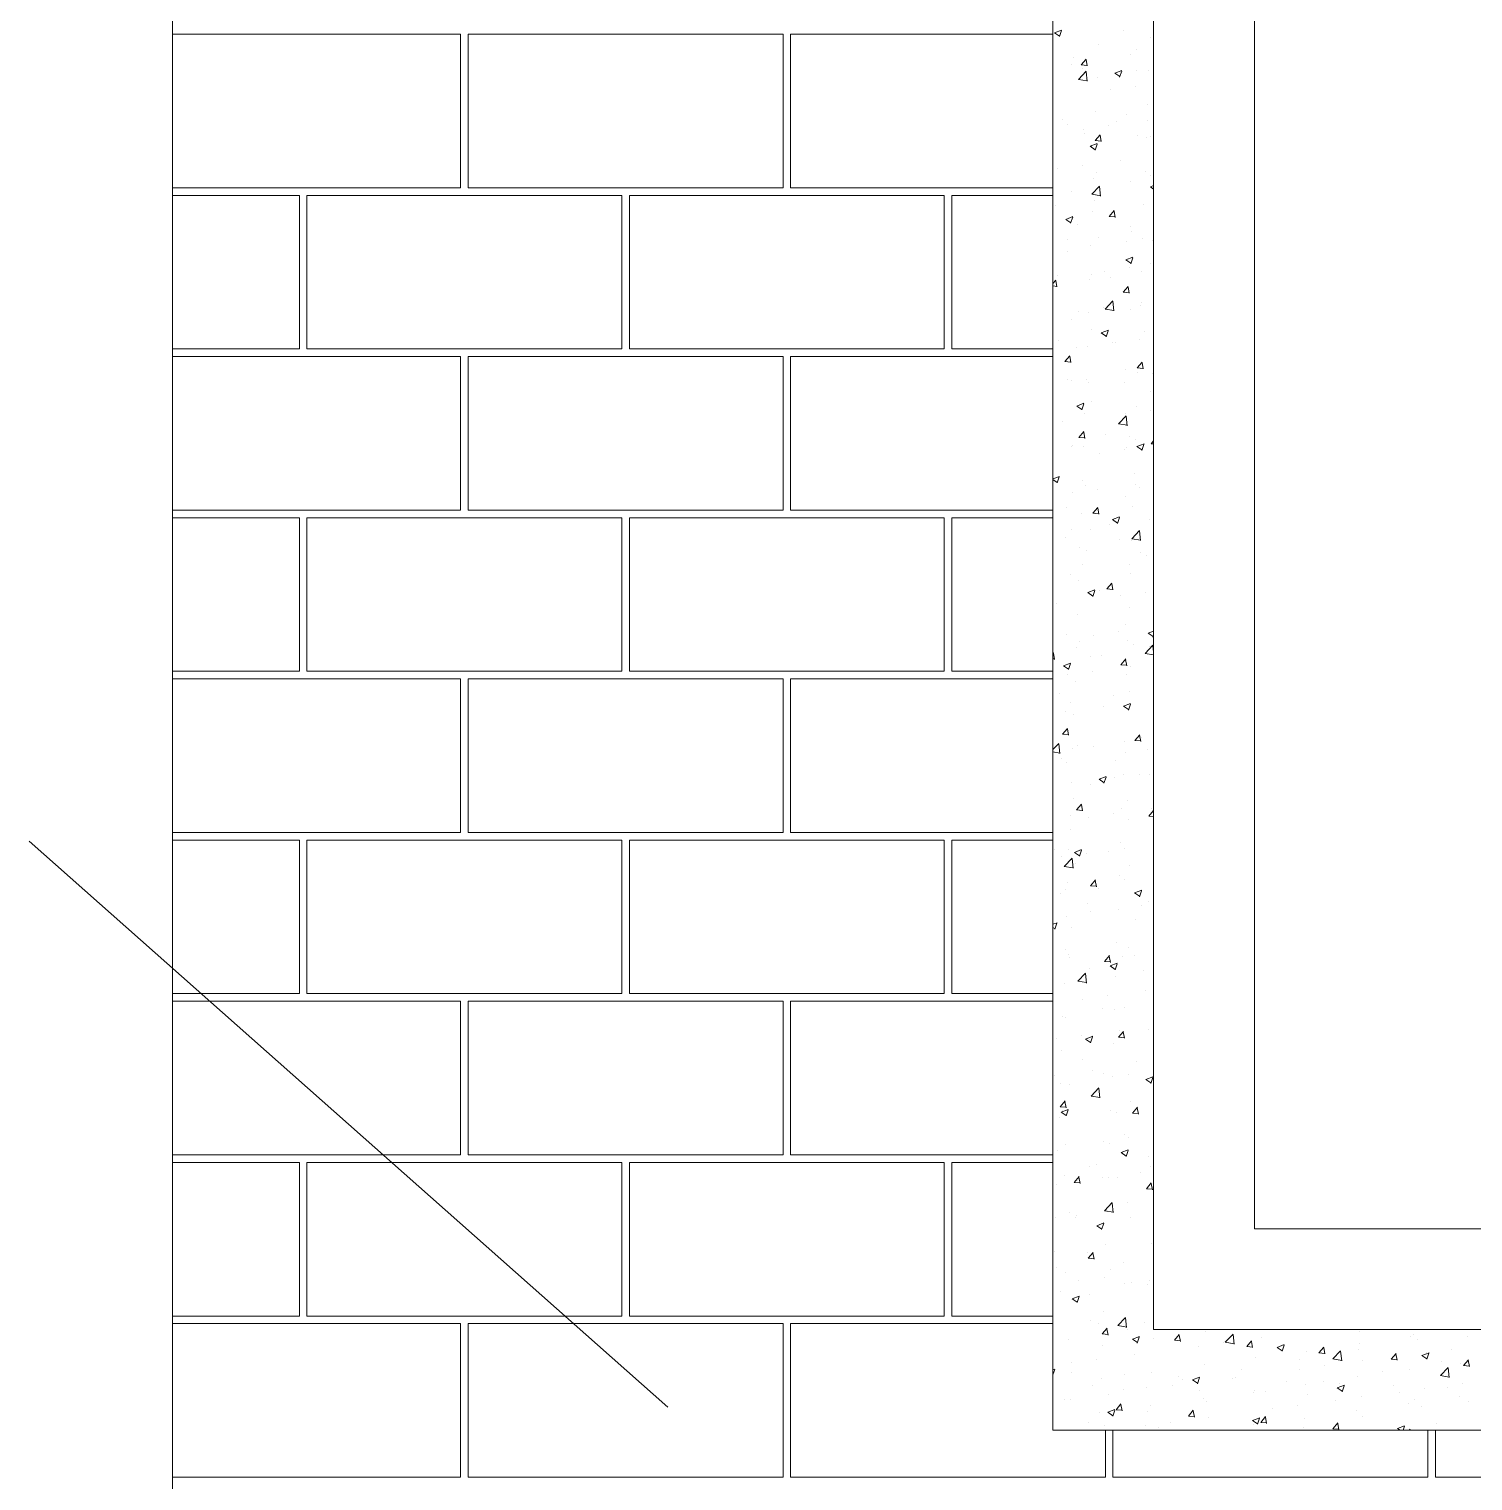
# Model space of a CAD drawing. Header units: metres. Extents: x -1560643 to -1560434, y 43491 to 43663.
# Drawn here: x -1560588.728 to -1560586.58, y 43504.627 to 43506.788 of the extents above; entities that cross this region are included whole.
import ezdxf

# ---------------------------------------------------------------- set-up
doc = ezdxf.new("R2010")
doc.units = ezdxf.units.M
doc.header["$LTSCALE"] = 750
doc.header["$MEASUREMENT"] = 0
doc.layers.get('0').update_dxf_attribs({"lineweight": 5})
doc.layers.add('BLK_1_FLR_0_DRINKING_WATER', color=7, linetype='Continuous', lineweight=5)

# ---------------------------------------------------------------- blocks, each defined once
blk = doc.blocks.new('A$C52BB42CC')
for p, q in [((2153.573, 513.663), (2153.573, 713.45)), ((2205.143, 564.358), (2205.143, 676.487)), ((2211.045, 570.26), (2211.045, 676.487)), ((2216.946, 576.161), (2216.946, 670.585)), ((2153.573, 646.145), (2170.452, 646.145)), ((2170.452, 637.146), (2170.452, 646.145)), ((2170.895, 646.145), (2189.337, 646.145)), ((2170.895, 637.146), (2170.895, 646.145)), ((2189.337, 637.146), (2189.337, 646.145)), ((2189.779, 646.145), (2205.143, 646.145)), ((2189.779, 637.146), (2189.779, 646.145)), ((2205.245, 646.231), (2205.658, 646.389)), ((2205.245, 646.231), (2205.538, 646.033)), ((2205.533, 646.004), (2205.653, 646.36)), ((2209.303, 646.37), (2209.303, 646.37)), ((2210.836, 645.967), (2210.836, 645.967)), ((2207.806, 645.552), (2207.806, 645.552)), ((2209.7, 644.975), (2209.7, 644.975)), ((2210.052, 645.241), (2210.052, 645.241)), ((2206.259, 644.384), (2206.259, 644.384)), ((2206.324, 644.75), (2206.324, 644.75)), ((2206.637, 643.49), (2207.096, 643.969)), ((2206.81, 644.348), (2207.094, 644.688)), ((2206.81, 644.348), (2207.162, 644.318)), ((2206.884, 644.163), (2206.884, 644.163)), ((2207.157, 644.289), (2207.089, 644.658)), ((2207.156, 643.386), (2207.091, 643.946)), ((2208.767, 643.855), (2209.18, 644.013)), ((2209.056, 643.628), (2209.176, 643.984)), ((2210.034, 644.03), (2210.034, 644.03)), ((2210.764, 644.003), (2210.764, 644.003)), ((2211.042, 643.978), (2211.045, 643.981)), ((2211.042, 643.978), (2211.045, 643.978)), ((2206.637, 643.49), (2207.162, 643.409)), ((2207.734, 643.587), (2207.734, 643.587)), ((2208.767, 643.855), (2209.061, 643.657)), ((2209.976, 643.107), (2209.976, 643.107)), ((2208.499, 642.913), (2208.499, 642.913)), ((2207.663, 641.623), (2207.663, 641.623)), ((2209.457, 641.454), (2209.457, 641.454)), ((2210.693, 642.038), (2210.693, 642.038)), ((2205.735, 641.147), (2205.735, 641.147)), ((2206.015, 640.863), (2206.015, 640.863)), ((2206.947, 640.585), (2206.947, 640.585)), ((2208.424, 640.78), (2208.424, 640.78)), ((2208.885, 641.014), (2208.885, 641.014)), ((2210.659, 641.074), (2210.659, 641.074)), ((2206.979, 640.354), (2206.979, 640.354)), ((2207.331, 639.575), (2207.745, 639.734)), ((2207.591, 639.658), (2207.591, 639.658)), ((2207.62, 639.348), (2207.74, 639.705)), ((2207.628, 639.909), (2207.913, 640.248)), ((2207.628, 639.909), (2207.981, 639.879)), ((2207.976, 639.85), (2207.908, 640.219)), ((2210.13, 640.221), (2210.13, 640.221)), ((2210.621, 640.074), (2210.621, 640.074)), ((2210.871, 640.158), (2210.871, 640.158)), ((2207.331, 639.575), (2207.625, 639.377)), ((2207.429, 639.567), (2207.429, 639.567)), ((2205.394, 638.258), (2205.394, 638.258)), ((2206.871, 638.452), (2206.871, 638.452)), ((2207.711, 638.014), (2207.711, 638.014)), ((2209.107, 638.746), (2209.107, 638.746)), ((2210.549, 638.109), (2210.549, 638.109)), ((2153.573, 637.146), (2170.452, 637.146)), ((2170.895, 637.146), (2189.337, 637.146)), ((2189.779, 637.146), (2205.143, 637.146)), ((2207.419, 636.765), (2207.879, 637.244)), ((2207.519, 637.694), (2207.519, 637.694)), ((2207.939, 636.66), (2207.874, 637.221)), ((2209.683, 637.502), (2209.683, 637.502)), ((2210.854, 637.199), (2211.045, 637.272)), ((2210.854, 637.199), (2211.045, 637.071)), ((2210.861, 637.881), (2210.861, 637.881)), ((2153.573, 636.703), (2161.01, 636.703)), ((2161.01, 627.703), (2161.01, 636.703)), ((2161.452, 636.703), (2179.895, 636.703)), ((2161.452, 627.703), (2161.452, 636.703)), ((2179.895, 627.703), (2179.895, 636.703)), ((2180.337, 636.703), (2198.779, 636.703)), ((2180.337, 627.703), (2180.337, 636.703)), ((2198.779, 627.703), (2198.779, 636.703)), ((2199.222, 636.703), (2205.143, 636.703)), ((2199.222, 627.703), (2199.222, 636.703)), ((2206.241, 636.911), (2206.241, 636.911)), ((2207.419, 636.765), (2207.944, 636.683)), ((2207.554, 636.419), (2207.554, 636.419)), ((2205.319, 636.125), (2205.319, 636.125)), ((2205.895, 635.296), (2206.309, 635.454)), ((2206.184, 635.069), (2206.304, 635.425)), ((2207.447, 635.729), (2207.447, 635.729)), ((2208.447, 635.47), (2208.732, 635.809)), ((2208.447, 635.47), (2208.8, 635.44)), ((2208.795, 635.41), (2208.727, 635.78)), ((2210.477, 636.145), (2210.477, 636.145)), ((2205.895, 635.296), (2206.189, 635.098)), ((2206.562, 634.999), (2206.562, 634.999)), ((2209.712, 634.865), (2209.712, 634.865)), ((2209.729, 634.582), (2209.729, 634.582)), ((2206.002, 634.091), (2206.002, 634.091)), ((2207.375, 633.765), (2207.375, 633.765)), ((2207.806, 634.206), (2207.806, 634.206)), ((2209.439, 633.981), (2209.439, 633.981)), ((2210.406, 634.18), (2210.406, 634.18)), ((2210.957, 634.073), (2210.957, 634.073)), ((2205.998, 633.39), (2205.998, 633.39)), ((2209.418, 632.92), (2209.831, 633.078)), ((2209.418, 632.92), (2209.712, 632.722)), ((2209.707, 632.693), (2209.826, 633.049)), ((2207.412, 632.094), (2207.412, 632.094)), ((2208.176, 632.254), (2208.176, 632.254)), ((2209.653, 632.449), (2209.653, 632.449)), ((2210.334, 632.215), (2210.334, 632.215)), ((2210.853, 632.685), (2210.853, 632.685)), ((2205.143, 631.533), (2205.318, 631.741)), ((2205.143, 631.392), (2205.386, 631.371)), ((2205.381, 631.342), (2205.313, 631.712)), ((2205.388, 631.999), (2205.388, 631.999)), ((2207.304, 631.8), (2207.304, 631.8)), ((2208.538, 631.866), (2208.538, 631.866)), ((2209.266, 631.031), (2209.551, 631.37)), ((2209.614, 630.971), (2209.546, 631.341)), ((2208.202, 630.039), (2208.661, 630.518)), ((2208.721, 629.935), (2208.656, 630.495)), ((2209.266, 631.031), (2209.619, 631)), ((2210.336, 630.415), (2210.336, 630.415)), ((2206.624, 629.927), (2206.624, 629.927)), ((2207.232, 629.835), (2207.232, 629.835)), ((2208.101, 630.121), (2208.101, 630.121)), ((2208.202, 630.039), (2208.726, 629.958)), ((2209.665, 630.029), (2209.665, 630.029)), ((2210.262, 630.251), (2210.262, 630.251)), ((2206.224, 629.438), (2206.224, 629.438)), ((2207.389, 628.85), (2207.389, 628.85)), ((2207.982, 628.64), (2208.395, 628.799)), ((2207.982, 628.64), (2208.276, 628.442)), ((2208.271, 628.413), (2208.39, 628.77)), ((2210.539, 628.717), (2210.539, 628.717)), ((2205.483, 628.19), (2205.483, 628.19)), ((2206.548, 627.794), (2206.548, 627.794)), ((2207.16, 627.871), (2207.16, 627.871)), ((2208.633, 628.057), (2208.633, 628.057)), ((2208.784, 628.088), (2208.784, 628.088)), ((2210.19, 628.286), (2210.19, 628.286)), ((2153.573, 627.703), (2161.01, 627.703)), ((2153.573, 627.261), (2170.452, 627.261)), ((2161.452, 627.703), (2179.895, 627.703)), ((2170.452, 618.261), (2170.452, 627.261)), ((2170.895, 627.261), (2189.337, 627.261)), ((2170.895, 618.261), (2170.895, 627.261)), ((2180.337, 627.703), (2198.779, 627.703)), ((2189.337, 618.261), (2189.337, 627.261)), ((2189.779, 627.261), (2205.143, 627.261)), ((2189.779, 618.261), (2189.779, 627.261)), ((2199.222, 627.703), (2205.143, 627.703)), ((2205.852, 626.963), (2206.137, 627.302)), ((2205.852, 626.963), (2206.205, 626.932)), ((2206.2, 626.903), (2206.132, 627.273)), ((2210.085, 626.592), (2210.369, 626.931)), ((2210.433, 626.532), (2210.365, 626.902)), ((2209.422, 626.508), (2209.422, 626.508)), ((2210.085, 626.592), (2210.438, 626.561)), ((2210.118, 626.322), (2210.118, 626.322)), ((2210.958, 626.251), (2210.958, 626.251)), ((2205.98, 625.917), (2205.98, 625.917)), ((2206.215, 625.85), (2206.215, 625.85)), ((2207.088, 625.906), (2207.088, 625.906)), ((2207.231, 625.76), (2207.231, 625.76)), ((2209.365, 625.717), (2209.365, 625.717)), ((2210.836, 625.212), (2210.836, 625.212)), ((2206.546, 624.361), (2206.959, 624.519)), ((2206.546, 624.361), (2206.84, 624.163)), ((2206.835, 624.134), (2206.955, 624.49)), ((2207.394, 624.621), (2207.394, 624.621)), ((2210.047, 624.357), (2210.047, 624.357)), ((2207.017, 623.942), (2207.017, 623.942)), ((2208.984, 623.314), (2209.444, 623.793)), ((2209.406, 623.923), (2209.406, 623.923)), ((2209.504, 623.209), (2209.438, 623.77)), ((2210.883, 624.118), (2210.883, 624.118)), ((2205.679, 623.433), (2205.679, 623.433)), ((2206.671, 622.524), (2206.955, 622.863)), ((2207.019, 622.464), (2206.951, 622.834)), ((2208.216, 622.702), (2208.216, 622.702)), ((2208.984, 623.314), (2209.509, 623.232)), ((2206.206, 621.965), (2206.206, 621.965)), ((2206.31, 622.042), (2206.31, 622.042)), ((2206.671, 622.524), (2207.024, 622.493)), ((2206.945, 621.977), (2206.945, 621.977)), ((2209.46, 621.909), (2209.46, 621.909)), ((2209.648, 622.556), (2209.648, 622.556)), ((2209.975, 622.393), (2209.975, 622.393)), ((2210.069, 621.985), (2210.482, 622.143)), ((2210.069, 621.985), (2210.362, 621.787)), ((2210.357, 621.758), (2210.477, 622.114)), ((2210.904, 622.153), (2211.045, 622.321)), ((2210.904, 622.153), (2211.045, 622.141)), ((2207.853, 621.596), (2207.853, 621.596)), ((2209.331, 621.79), (2209.331, 621.79)), ((2205.143, 620.094), (2205.523, 620.24)), ((2205.399, 619.854), (2205.519, 620.211)), ((2209.903, 620.428), (2209.903, 620.428)), ((2205.143, 620.059), (2205.404, 619.883)), ((2206.301, 619.268), (2206.301, 619.268)), ((2206.873, 620.013), (2206.873, 620.013)), ((2207.042, 619.702), (2207.042, 619.702)), ((2207.778, 619.463), (2207.778, 619.463)), ((2210.013, 619.757), (2210.013, 619.757)), ((2210.192, 619.569), (2210.192, 619.569)), ((2205.963, 618.444), (2205.963, 618.444)), ((2207.49, 618.085), (2207.774, 618.424)), ((2207.838, 618.025), (2207.769, 618.395)), ((2209.404, 619.035), (2209.404, 619.035)), ((2209.831, 618.463), (2209.831, 618.463)), ((2153.573, 618.261), (2170.452, 618.261)), ((2153.573, 617.818), (2161.01, 617.818)), ((2161.01, 608.819), (2161.01, 617.818)), ((2161.452, 617.818), (2179.895, 617.818)), ((2161.452, 608.819), (2161.452, 617.818)), ((2170.895, 618.261), (2189.337, 618.261)), ((2179.895, 608.819), (2179.895, 617.818)), ((2180.337, 617.818), (2198.779, 617.818)), ((2180.337, 608.819), (2180.337, 617.818)), ((2189.779, 618.261), (2205.143, 618.261)), ((2198.779, 608.819), (2198.779, 617.818)), ((2199.222, 617.818), (2205.143, 617.818)), ((2199.222, 608.819), (2199.222, 617.818)), ((2206.801, 618.048), (2206.801, 618.048)), ((2207.49, 618.085), (2207.842, 618.054)), ((2208.633, 617.705), (2209.046, 617.864)), ((2208.633, 617.705), (2208.926, 617.507)), ((2208.922, 617.478), (2209.041, 617.835)), ((2210.819, 617.739), (2210.819, 617.739)), ((2206.226, 617.135), (2206.226, 617.135)), ((2207.377, 617.148), (2207.377, 617.148)), ((2208.461, 617.429), (2208.461, 617.429)), ((2209.766, 616.588), (2210.226, 617.067)), ((2210.286, 616.483), (2210.221, 617.044)), ((2205.893, 616.686), (2205.893, 616.686)), ((2206.73, 616.083), (2206.73, 616.083)), ((2207.137, 615.893), (2207.137, 615.893)), ((2209.043, 616.553), (2209.043, 616.553)), ((2209.76, 616.499), (2209.76, 616.499)), ((2209.766, 616.588), (2210.291, 616.507)), ((2206.908, 615.102), (2206.908, 615.102)), ((2209.631, 615.083), (2209.631, 615.083)), ((2210.287, 615.76), (2210.287, 615.76)), ((2210.635, 615.592), (2210.635, 615.592)), ((2206.189, 614.492), (2206.189, 614.492)), ((2209.688, 614.534), (2209.688, 614.534)), ((2206.658, 614.119), (2206.658, 614.119)), ((2207.197, 613.426), (2207.61, 613.584)), ((2207.197, 613.426), (2207.491, 613.228)), ((2207.486, 613.199), (2207.605, 613.555)), ((2207.869, 613.553), (2207.869, 613.553)), ((2208.309, 613.645), (2208.593, 613.985)), ((2208.309, 613.645), (2208.661, 613.615)), ((2208.656, 613.586), (2208.588, 613.955)), ((2210.56, 613.459), (2210.56, 613.459)), ((2211.019, 613.42), (2211.019, 613.42)), ((2205.356, 612.774), (2205.356, 612.774)), ((2209.083, 613.265), (2209.083, 613.265)), ((2209.616, 612.57), (2209.616, 612.57)), ((2206.586, 612.154), (2206.586, 612.154)), ((2205.945, 610.971), (2205.945, 610.971)), ((2207.53, 610.937), (2207.53, 610.937)), ((2209.008, 611.132), (2209.008, 611.132)), ((2209.387, 611.562), (2209.387, 611.562)), ((2210.72, 611.05), (2211.045, 611.175)), ((2210.72, 611.05), (2211.013, 610.852)), ((2211.008, 610.823), (2211.045, 610.931)), ((2205.143, 609.873), (2205.179, 609.916)), ((2205.242, 609.517), (2205.174, 609.887)), ((2206.514, 610.19), (2206.514, 610.19)), ((2206.72, 610.538), (2206.72, 610.538)), ((2209.544, 610.605), (2209.544, 610.605)), ((2209.87, 610.405), (2209.87, 610.405)), ((2210.549, 609.862), (2211.008, 610.342)), ((2210.801, 610.266), (2210.801, 610.266)), ((2211.045, 609.962), (2211.003, 610.318)), ((2205.143, 609.555), (2205.247, 609.546)), ((2205.761, 609.146), (2206.174, 609.305)), ((2205.761, 609.146), (2206.055, 608.948)), ((2206.05, 608.919), (2206.169, 609.276)), ((2207.359, 609.675), (2207.359, 609.675)), ((2207.964, 609.745), (2207.964, 609.745)), ((2209.127, 609.206), (2209.412, 609.545)), ((2209.127, 609.206), (2209.48, 609.176)), ((2209.475, 609.147), (2209.407, 609.516)), ((2209.69, 609.098), (2209.69, 609.098)), ((2210.549, 609.862), (2211.045, 609.786)), ((2153.573, 608.819), (2161.01, 608.819)), ((2153.573, 608.376), (2170.452, 608.376)), ((2161.452, 608.819), (2179.895, 608.819)), ((2170.452, 599.376), (2170.452, 608.376)), ((2170.895, 608.376), (2189.337, 608.376)), ((2170.895, 599.376), (2170.895, 608.376)), ((2180.337, 608.819), (2198.779, 608.819)), ((2189.337, 599.376), (2189.337, 608.376)), ((2189.779, 608.376), (2205.143, 608.376)), ((2189.779, 599.376), (2189.779, 608.376)), ((2199.222, 608.819), (2205.143, 608.819)), ((2205.978, 608.609), (2205.978, 608.609)), ((2206.443, 608.225), (2206.443, 608.225)), ((2207.455, 608.804), (2207.455, 608.804)), ((2209.473, 608.641), (2209.473, 608.641)), ((2205.546, 607.538), (2205.546, 607.538)), ((2208.696, 607.405), (2208.696, 607.405)), ((2209.613, 607.61), (2209.613, 607.61)), ((2206.172, 607.019), (2206.172, 607.019)), ((2208.138, 606.771), (2208.138, 606.771)), ((2209.284, 606.77), (2209.697, 606.929)), ((2209.284, 606.77), (2209.577, 606.572)), ((2209.401, 606.676), (2209.401, 606.676)), ((2209.572, 606.543), (2209.692, 606.9)), ((2205.903, 606.476), (2205.903, 606.476)), ((2206.371, 606.261), (2206.371, 606.261)), ((2205.713, 605.138), (2205.998, 605.477)), ((2205.713, 605.138), (2206.066, 605.107)), ((2206.061, 605.078), (2205.993, 605.448)), ((2209.946, 604.767), (2210.231, 605.106)), ((2210.294, 604.707), (2210.226, 605.077)), ((2210.312, 604.934), (2210.312, 604.934)), ((2205.143, 604.229), (2205.493, 604.593)), ((2205.143, 604.097), (2205.558, 604.032)), ((2205.553, 604.009), (2205.487, 604.57)), ((2206.299, 604.296), (2206.299, 604.296)), ((2206.585, 604.443), (2206.585, 604.443)), ((2207.547, 604.389), (2207.547, 604.389)), ((2209.329, 604.712), (2209.329, 604.712)), ((2209.37, 604.089), (2209.37, 604.089)), ((2209.946, 604.767), (2210.299, 604.737)), ((2210.697, 604.256), (2210.697, 604.256)), ((2205.641, 603.73), (2205.641, 603.73)), ((2205.928, 603.498), (2205.928, 603.498)), ((2208.791, 603.596), (2208.791, 603.596)), ((2206.227, 602.331), (2206.227, 602.331)), ((2207.848, 602.491), (2208.261, 602.649)), ((2207.848, 602.491), (2208.141, 602.293)), ((2208.136, 602.264), (2208.256, 602.621)), ((2208.76, 602.606), (2208.76, 602.606)), ((2209.257, 602.747), (2209.257, 602.747)), ((2210.237, 602.801), (2210.237, 602.801)), ((2210.784, 602.793), (2210.784, 602.793)), ((2206.373, 601.389), (2206.373, 601.389)), ((2207.342, 602.202), (2207.342, 602.202)), ((2206.532, 600.699), (2206.817, 601.038)), ((2206.532, 600.699), (2206.885, 600.668)), ((2206.88, 600.639), (2206.812, 601.009)), ((2209.186, 600.782), (2209.186, 600.782)), ((2209.523, 601.256), (2209.523, 601.256)), ((2210.765, 600.328), (2211.045, 600.662)), ((2210.92, 600.767), (2210.92, 600.767)), ((2206.156, 600.367), (2206.156, 600.367)), ((2207.207, 600.278), (2207.207, 600.278)), ((2208.685, 600.473), (2208.685, 600.473)), ((2209.596, 600.137), (2209.596, 600.137)), ((2210.765, 600.328), (2211.045, 600.304)), ((2145.174, 598.864), (2182.586, 565.712)), ((2153.573, 599.376), (2170.452, 599.376)), ((2153.573, 598.934), (2161.01, 598.934)), ((2161.01, 589.934), (2161.01, 598.934)), ((2161.452, 598.934), (2179.895, 598.934)), ((2161.452, 589.934), (2161.452, 598.934)), ((2170.895, 599.376), (2189.337, 599.376)), ((2179.895, 589.934), (2179.895, 598.934)), ((2180.337, 598.934), (2198.779, 598.934)), ((2180.337, 589.934), (2180.337, 598.934)), ((2189.779, 599.376), (2205.143, 599.376)), ((2198.779, 589.934), (2198.779, 598.934)), ((2199.222, 598.934), (2205.143, 598.934)), ((2199.222, 589.934), (2199.222, 598.934)), ((2206.154, 599.546), (2206.154, 599.546)), ((2205.223, 598.374), (2205.223, 598.374)), ((2206.084, 598.402), (2206.084, 598.402)), ((2206.412, 598.211), (2206.825, 598.37)), ((2206.412, 598.211), (2206.705, 598.013)), ((2206.7, 597.984), (2206.82, 598.341)), ((2207.132, 598.145), (2207.132, 598.145)), ((2208.374, 598.241), (2208.374, 598.241)), ((2209.114, 598.818), (2209.114, 598.818)), ((2209.367, 598.44), (2209.367, 598.44)), ((2205.655, 597.951), (2205.655, 597.951)), ((2205.815, 597.388), (2206.275, 597.867)), ((2205.815, 597.388), (2206.34, 597.307)), ((2206.335, 597.284), (2206.27, 597.844)), ((2206.468, 597.581), (2206.468, 597.581)), ((2209.618, 597.448), (2209.618, 597.448)), ((2206.012, 596.438), (2206.012, 596.438)), ((2207.351, 596.26), (2207.635, 596.599)), ((2207.699, 596.2), (2207.631, 596.57)), ((2209.042, 596.853), (2209.042, 596.853)), ((2209.352, 596.616), (2209.352, 596.616)), ((2205.58, 595.818), (2205.58, 595.818)), ((2205.911, 596.025), (2205.911, 596.025)), ((2207.351, 596.26), (2207.704, 596.229)), ((2207.815, 596.112), (2207.815, 596.112)), ((2209.934, 595.835), (2210.348, 595.994)), ((2209.935, 595.835), (2210.228, 595.637)), ((2210.223, 595.608), (2210.343, 595.965)), ((2207.2, 595.241), (2207.2, 595.241)), ((2207.325, 594.729), (2207.325, 594.729)), ((2208.97, 594.889), (2208.97, 594.889)), ((2210.35, 595.108), (2210.35, 595.108)), ((2210.766, 595.32), (2210.766, 595.32)), ((2205.143, 593.996), (2205.389, 594.091)), ((2205.143, 593.819), (2205.27, 593.734)), ((2205.265, 593.705), (2205.384, 594.062)), ((2205.94, 594.473), (2205.94, 594.473)), ((2206.262, 593.784), (2206.262, 593.784)), ((2209.989, 594.275), (2209.989, 594.275)), ((2208.899, 592.924), (2208.899, 592.924)), ((2205.868, 592.509), (2205.868, 592.509)), ((2206.05, 592.225), (2206.05, 592.225)), ((2206.137, 592.073), (2206.137, 592.073)), ((2208.17, 591.821), (2208.454, 592.16)), ((2208.518, 591.761), (2208.449, 592.131)), ((2209.201, 592.092), (2209.201, 592.092)), ((2209.578, 592.664), (2209.578, 592.664)), ((2209.914, 592.142), (2209.914, 592.142)), ((2207.295, 591.432), (2207.295, 591.432)), ((2208.17, 591.821), (2208.523, 591.79)), ((2208.437, 591.947), (2208.437, 591.947)), ((2208.499, 591.556), (2208.912, 591.714)), ((2208.499, 591.556), (2208.792, 591.358)), ((2208.787, 591.329), (2208.907, 591.686)), ((2210.445, 591.299), (2210.445, 591.299)), ((2205.797, 590.544), (2205.797, 590.544)), ((2206.598, 590.663), (2207.057, 591.142)), ((2206.598, 590.663), (2207.123, 590.581)), ((2207.117, 590.558), (2207.052, 591.119)), ((2208.827, 590.96), (2208.827, 590.96)), ((2153.573, 589.934), (2161.01, 589.934)), ((2153.573, 589.491), (2170.452, 589.491)), ((2161.452, 589.934), (2179.895, 589.934)), ((2170.452, 580.491), (2170.452, 589.491)), ((2170.895, 580.491), (2170.895, 589.491)), ((2170.895, 589.491), (2189.337, 589.491)), ((2180.337, 589.934), (2198.779, 589.934)), ((2189.337, 580.491), (2189.337, 589.491)), ((2189.779, 580.491), (2189.779, 589.491)), ((2189.779, 589.491), (2205.143, 589.491)), ((2199.222, 589.934), (2205.143, 589.934)), ((2206.884, 589.62), (2206.884, 589.62)), ((2208.362, 589.814), (2208.362, 589.814)), ((2210.597, 590.109), (2210.597, 590.109)), ((2208.027, 589.092), (2208.027, 589.092)), ((2208.755, 588.995), (2208.755, 588.995)), ((2209.335, 589.143), (2209.335, 589.143)), ((2205.725, 588.579), (2205.725, 588.579)), ((2205.893, 588.552), (2205.893, 588.552)), ((2209.044, 587.781), (2209.044, 587.781)), ((2210.749, 587.847), (2210.749, 587.847)), ((2205.332, 587.292), (2205.332, 587.292)), ((2206.809, 587.487), (2206.809, 587.487)), ((2207.063, 587.276), (2207.476, 587.435)), ((2207.063, 587.276), (2207.356, 587.078)), ((2207.307, 587.256), (2207.307, 587.256)), ((2207.351, 587.049), (2207.471, 587.406)), ((2208.683, 587.03), (2208.683, 587.03)), ((2208.989, 587.382), (2209.273, 587.721)), ((2208.989, 587.382), (2209.341, 587.351)), ((2209.337, 587.322), (2209.268, 587.692)), ((2205.653, 586.615), (2205.653, 586.615)), ((2206.877, 586.077), (2206.877, 586.077)), ((2207.492, 585.453), (2207.492, 585.453)), ((2208.122, 585.284), (2208.122, 585.284)), ((2210.028, 585.944), (2210.028, 585.944)), ((2205.257, 585.159), (2205.257, 585.159)), ((2205.581, 584.65), (2205.581, 584.65)), ((2206.119, 584.6), (2206.119, 584.6)), ((2207.38, 583.937), (2207.84, 584.416)), ((2207.9, 583.833), (2207.835, 584.393)), ((2208.611, 585.066), (2208.611, 585.066)), ((2209.561, 585.191), (2209.561, 585.191)), ((2210.585, 584.9), (2210.999, 585.059)), ((2210.585, 584.9), (2210.879, 584.702)), ((2210.874, 584.673), (2210.994, 585.03)), ((2205.575, 583.313), (2205.859, 583.652)), ((2205.922, 583.253), (2205.854, 583.623)), ((2207.38, 583.937), (2207.905, 583.856)), ((2209.666, 583.616), (2209.666, 583.616)), ((2205.51, 582.686), (2205.51, 582.686)), ((2205.575, 583.313), (2205.927, 583.282)), ((2205.627, 582.997), (2206.04, 583.156)), ((2205.627, 582.997), (2205.92, 582.799)), ((2205.703, 583.077), (2205.703, 583.077)), ((2205.915, 582.77), (2206.035, 583.127)), ((2205.939, 583.126), (2205.939, 583.126)), ((2208.54, 583.101), (2208.54, 583.101)), ((2208.854, 582.944), (2208.854, 582.944)), ((2209.807, 582.942), (2210.092, 583.282)), ((2209.807, 582.942), (2210.16, 582.912)), ((2210.155, 582.883), (2210.087, 583.252)), ((2205.876, 581.079), (2205.876, 581.079)), ((2208.114, 581.289), (2208.114, 581.289)), ((2208.468, 581.137), (2208.468, 581.137)), ((2209.317, 581.67), (2209.317, 581.67)), ((2209.591, 581.483), (2209.591, 581.483)), ((2153.573, 580.491), (2170.452, 580.491)), ((2170.895, 580.491), (2189.337, 580.491)), ((2189.779, 580.491), (2205.143, 580.491)), ((2205.438, 580.721), (2205.438, 580.721)), ((2209.149, 580.621), (2209.563, 580.78)), ((2209.149, 580.621), (2209.443, 580.423)), ((2209.438, 580.394), (2209.558, 580.751)), ((2210.732, 580.374), (2210.732, 580.374)), ((2153.573, 580.049), (2161.01, 580.049)), ((2161.01, 571.049), (2161.01, 580.049)), ((2161.452, 580.049), (2179.895, 580.049)), ((2161.452, 571.049), (2161.452, 580.049)), ((2179.895, 571.049), (2179.895, 580.049)), ((2180.337, 580.049), (2198.779, 580.049)), ((2180.337, 571.049), (2180.337, 580.049)), ((2198.779, 571.049), (2198.779, 580.049)), ((2199.222, 580.049), (2205.143, 580.049)), ((2199.222, 571.049), (2199.222, 580.049)), ((2205.798, 579.269), (2205.798, 579.269)), ((2207.29, 579.783), (2207.29, 579.783)), ((2207.704, 579.928), (2207.704, 579.928)), ((2210.274, 579.45), (2210.274, 579.45)), ((2210.855, 579.795), (2210.855, 579.795)), ((2205.366, 578.757), (2205.366, 578.757)), ((2206.393, 578.874), (2206.678, 579.213)), ((2206.393, 578.874), (2206.746, 578.843)), ((2206.561, 578.961), (2206.561, 578.961)), ((2206.741, 578.814), (2206.673, 579.184)), ((2208.039, 579.156), (2208.039, 579.156)), ((2208.396, 579.172), (2208.396, 579.172)), ((2208.949, 579.135), (2208.949, 579.135)), ((2210.626, 578.503), (2210.911, 578.842)), ((2210.626, 578.503), (2210.979, 578.473)), ((2210.974, 578.443), (2210.906, 578.813)), ((2208.163, 577.211), (2208.622, 577.691)), ((2208.682, 577.107), (2208.617, 577.667)), ((2209.544, 577.718), (2209.544, 577.718)), ((2205.294, 576.792), (2205.294, 576.792)), ((2206.102, 577.127), (2206.102, 577.127)), ((2206.486, 576.828), (2206.486, 576.828)), ((2206.53, 576.928), (2206.53, 576.928)), ((2208.163, 577.212), (2208.687, 577.13)), ((2208.324, 577.208), (2208.324, 577.208)), ((2208.721, 577.122), (2208.721, 577.122)), ((2209.681, 576.795), (2209.681, 576.795)), ((2207.713, 576.341), (2208.127, 576.5)), ((2207.713, 576.341), (2208.007, 576.143)), ((2208.002, 576.114), (2208.122, 576.471)), ((2299.567, 576.161), (2216.946, 576.161)), ((2208.253, 575.243), (2208.253, 575.243)), ((2210.896, 575.285), (2210.896, 575.285)), ((2205.223, 574.827), (2205.223, 574.827)), ((2207.169, 574.795), (2207.169, 574.795)), ((2207.212, 574.435), (2207.497, 574.774)), ((2207.212, 574.435), (2207.565, 574.404)), ((2207.56, 574.375), (2207.492, 574.745)), ((2209.3, 574.197), (2209.3, 574.197)), ((2205.381, 573.913), (2205.381, 573.913)), ((2205.858, 573.606), (2205.858, 573.606)), ((2208.531, 573.78), (2208.531, 573.78)), ((2205.151, 572.863), (2205.151, 572.863)), ((2205.616, 572.467), (2205.616, 572.467)), ((2206.625, 573.12), (2206.625, 573.12)), ((2208.181, 573.278), (2208.181, 573.278)), ((2209.343, 572.958), (2209.343, 572.958)), ((2209.776, 572.987), (2209.776, 572.987)), ((2210.714, 572.901), (2210.714, 572.901)), ((2210.821, 573.152), (2210.821, 573.152)), ((2206.278, 572.062), (2206.691, 572.221)), ((2206.278, 572.062), (2206.571, 571.864)), ((2206.566, 571.835), (2206.686, 572.192)), ((2207.272, 572.31), (2207.272, 572.31)), ((2153.573, 571.049), (2161.01, 571.049)), ((2161.452, 571.049), (2179.895, 571.049)), ((2180.337, 571.049), (2198.779, 571.049)), ((2199.222, 571.049), (2205.143, 571.049)), ((2207.357, 570.78), (2207.357, 570.78)), ((2208.109, 571.314), (2208.109, 571.314)), ((2208.945, 570.486), (2209.405, 570.965)), ((2209.268, 570.825), (2209.268, 570.825)), ((2209.465, 570.381), (2209.399, 570.942)), ((2153.573, 570.606), (2170.452, 570.606)), ((2170.452, 561.607), (2170.452, 570.606)), ((2170.895, 570.606), (2189.337, 570.606)), ((2170.895, 561.607), (2170.895, 570.606)), ((2189.337, 561.607), (2189.337, 570.606)), ((2189.779, 570.606), (2205.143, 570.606)), ((2189.779, 561.607), (2189.779, 570.606)), ((2207.791, 570.63), (2207.791, 570.63)), ((2208.031, 569.996), (2208.316, 570.335)), ((2208.031, 569.996), (2208.384, 569.965)), ((2208.379, 569.936), (2208.311, 570.306)), ((2208.945, 570.486), (2209.47, 570.405)), ((2209.526, 570.245), (2209.526, 570.245)), ((2210.508, 570.647), (2210.508, 570.647)), ((2305.468, 570.26), (2211.045, 570.26)), ((2212.264, 569.625), (2212.549, 569.964)), ((2212.612, 569.565), (2212.544, 569.935)), ((2214.083, 570.17), (2214.083, 570.17)), ((2215.243, 569.509), (2215.703, 569.988)), ((2215.763, 569.405), (2215.698, 569.965)), ((2219.959, 570.247), (2219.959, 570.247)), ((2223.109, 570.114), (2223.109, 570.114)), ((2226.259, 569.981), (2226.259, 569.981)), ((2229.099, 570.234), (2229.099, 570.234)), ((2206.085, 569.654), (2206.085, 569.654)), ((2208.037, 569.349), (2208.037, 569.349)), ((2209.8, 569.686), (2210.213, 569.845)), ((2209.8, 569.686), (2210.094, 569.488)), ((2210.089, 569.459), (2210.208, 569.816)), ((2211.018, 569.727), (2211.018, 569.727)), ((2212.264, 569.625), (2212.617, 569.594)), ((2213.678, 569.282), (2213.678, 569.282)), ((2215.155, 569.476), (2215.155, 569.476)), ((2215.243, 569.509), (2215.768, 569.428)), ((2216.497, 569.255), (2216.781, 569.594)), ((2216.497, 569.255), (2216.85, 569.224)), ((2216.845, 569.195), (2216.777, 569.565)), ((2217.39, 569.771), (2217.39, 569.771)), ((2218.281, 569.213), (2218.695, 569.372)), ((2218.281, 569.213), (2218.575, 569.015)), ((2218.57, 568.986), (2218.69, 569.343)), ((2220.73, 568.885), (2221.014, 569.224)), ((2221.078, 568.825), (2221.009, 569.195)), ((2223.049, 569.087), (2223.049, 569.087)), ((2223.088, 569.441), (2223.088, 569.441)), ((2226.118, 569.856), (2226.118, 569.856)), ((2226.491, 569.678), (2226.491, 569.678)), ((2228.482, 569.108), (2228.482, 569.108)), ((2229.41, 569.848), (2229.41, 569.848)), ((2206.238, 568.302), (2206.238, 568.302)), ((2207.716, 568.497), (2207.716, 568.497)), ((2209.951, 568.791), (2209.951, 568.791)), ((2217.042, 568.621), (2217.042, 568.621)), ((2219.608, 568.496), (2219.608, 568.496)), ((2220.023, 568.998), (2220.023, 568.998)), ((2220.73, 568.885), (2221.083, 568.854)), ((2221.542, 568.532), (2222.001, 569.011)), ((2221.542, 568.532), (2222.066, 568.451)), ((2222.061, 568.428), (2221.996, 568.988)), ((2223.277, 568.423), (2223.277, 568.423)), ((2224.963, 568.514), (2225.247, 568.853)), ((2224.963, 568.514), (2225.315, 568.483)), ((2225.311, 568.454), (2225.242, 568.824)), ((2226.763, 568.741), (2227.176, 568.899)), ((2226.763, 568.741), (2227.056, 568.543)), ((2227.004, 568.913), (2227.004, 568.913)), ((2227.051, 568.514), (2227.171, 568.87)), ((2227.905, 568.382), (2227.905, 568.382)), ((2229.027, 568.27), (2229.027, 568.27)), ((2229.196, 568.144), (2229.48, 568.483)), ((2229.543, 568.084), (2229.475, 568.454)), ((2205.143, 567.898), (2205.255, 567.941)), ((2205.143, 567.594), (2205.25, 567.912)), ((2206.208, 567.764), (2206.208, 567.764)), ((2207.966, 567.385), (2207.966, 567.385)), ((2209.358, 567.631), (2209.358, 567.631)), ((2210.947, 567.763), (2210.947, 567.763)), ((2212.509, 567.498), (2212.509, 567.498)), ((2213.323, 567.31), (2213.736, 567.468)), ((2213.611, 567.083), (2213.731, 567.44)), ((2214.012, 568.205), (2214.012, 568.205)), ((2215.659, 567.365), (2215.659, 567.365)), ((2215.838, 567.443), (2215.838, 567.443)), ((2216.166, 567.905), (2216.166, 567.905)), ((2219.565, 567.934), (2219.565, 567.934)), ((2221.042, 568.128), (2221.042, 568.128)), ((2223.016, 567.476), (2223.016, 567.476)), ((2224.463, 567.791), (2224.463, 567.791)), ((2226.046, 567.892), (2226.046, 567.892)), ((2227.84, 567.556), (2228.3, 568.035)), ((2227.84, 567.556), (2228.365, 567.474)), ((2228.359, 567.451), (2228.294, 568.011)), ((2229.196, 568.144), (2229.548, 568.113)), ((2207.452, 566.972), (2207.452, 566.972)), ((2209.283, 566.724), (2209.283, 566.724)), ((2210.603, 566.838), (2210.603, 566.838)), ((2212.125, 566.954), (2212.125, 566.954)), ((2212.724, 567.314), (2212.724, 567.314)), ((2213.323, 567.31), (2213.616, 567.112)), ((2213.603, 567.149), (2213.603, 567.149)), ((2213.753, 566.705), (2213.753, 566.705)), ((2216.903, 566.572), (2216.903, 566.572)), ((2216.97, 566.656), (2216.97, 566.656)), ((2217.58, 566.609), (2217.58, 566.609)), ((2218.809, 567.232), (2218.809, 567.232)), ((2219.951, 567.034), (2219.951, 567.034)), ((2221.022, 567.2), (2221.022, 567.2)), ((2221.804, 566.837), (2222.217, 566.996)), ((2221.804, 566.837), (2222.098, 566.639)), ((2221.96, 567.099), (2221.96, 567.099)), ((2222.093, 566.61), (2222.212, 566.967)), ((2225.11, 566.966), (2225.11, 566.966)), ((2225.452, 566.586), (2225.452, 566.586)), ((2226.929, 566.78), (2226.929, 566.78)), ((2228.26, 566.833), (2228.26, 566.833)), ((2229.164, 567.074), (2229.164, 567.074)), ((2205.841, 566.133), (2205.841, 566.133)), ((2206.163, 566.169), (2206.163, 566.169)), ((2208.398, 566.464), (2208.398, 566.464)), ((2208.85, 565.557), (2209.134, 565.896)), ((2209.198, 565.497), (2209.13, 565.867)), ((2210.875, 565.798), (2210.875, 565.798)), ((2213.94, 566.24), (2213.94, 566.24)), ((2214.138, 566.019), (2214.138, 566.019)), ((2219.49, 565.801), (2219.49, 565.801)), ((2220.054, 566.439), (2220.054, 566.439)), ((2221.725, 566.095), (2221.725, 566.095)), ((2223.204, 566.306), (2223.204, 566.306)), ((2225.974, 565.927), (2225.974, 565.927)), ((2226.354, 566.173), (2226.354, 566.173)), ((2226.717, 565.726), (2226.717, 565.726)), ((2228.955, 566.305), (2228.955, 566.305)), ((2229.505, 566.04), (2229.505, 566.04)), ((2207.255, 564.837), (2207.255, 564.837)), ((2207.894, 565.42), (2207.894, 565.42)), ((2208.364, 565.406), (2208.777, 565.565)), ((2208.364, 565.406), (2208.658, 565.208)), ((2208.653, 565.18), (2208.773, 565.536)), ((2208.85, 565.557), (2209.203, 565.526)), ((2210.697, 565.428), (2210.697, 565.428)), ((2212.05, 564.821), (2212.05, 564.821)), ((2213.083, 565.186), (2213.367, 565.525)), ((2213.083, 565.186), (2213.436, 565.155)), ((2213.431, 565.126), (2213.362, 565.496)), ((2214.285, 565.115), (2214.285, 565.115)), ((2216.845, 564.934), (2217.259, 565.092)), ((2216.845, 564.934), (2217.139, 564.736)), ((2217.134, 564.707), (2217.254, 565.064)), ((2217.316, 564.816), (2217.6, 565.155)), ((2217.316, 564.816), (2217.668, 564.785)), ((2217.664, 564.756), (2217.595, 565.126)), ((2218.012, 565.606), (2218.012, 565.606)), ((2219.879, 565.069), (2219.879, 565.069)), ((2222.944, 565.512), (2222.944, 565.512)), ((2223.276, 565.135), (2223.276, 565.135)), ((2311.37, 564.358), (2205.143, 564.358)), ((2208.184, 564.631), (2208.184, 564.631)), ((2208.222, 561.607), (2208.222, 564.358)), ((2208.664, 561.607), (2208.664, 564.358)), ((2210.573, 564.627), (2210.573, 564.627)), ((2211.335, 564.498), (2211.335, 564.498)), ((2214.485, 564.365), (2214.485, 564.365)), ((2216.898, 564.691), (2216.898, 564.691)), ((2219.834, 564.544), (2219.834, 564.544)), ((2221.549, 564.446), (2221.833, 564.785)), ((2221.549, 564.446), (2221.901, 564.415)), ((2221.897, 564.386), (2221.828, 564.756)), ((2225.327, 564.461), (2225.74, 564.62)), ((2225.327, 564.461), (2225.479, 564.358)), ((2225.377, 564.452), (2225.377, 564.452)), ((2225.657, 564.358), (2225.735, 564.591)), ((2226.019, 564.358), (2226.066, 564.414)), ((2226.066, 564.358), (2226.061, 564.385)), ((2227.106, 561.607), (2227.106, 564.358)), ((2227.549, 561.607), (2227.549, 564.358)), ((2227.612, 564.747), (2227.612, 564.747)), ((2153.573, 561.607), (2170.452, 561.607)), ((2170.895, 561.607), (2189.337, 561.607)), ((2189.779, 561.607), (2208.222, 561.607)), ((2208.664, 561.607), (2227.106, 561.607)), ((2227.549, 561.607), (2245.991, 561.607))]:
    blk.add_line(p, q)

msp = doc.modelspace()

# ---------------------------------------------------------------- block references
at = {"layer": 'BLK_1_FLR_0_DRINKING_WATER', "xscale": 0.0254016284015961, "yscale": 0.0254016284015961, "zscale": 0.0254016284015961}
msp.add_blockref('A$C52BB42CC', (-1560643.21924, 43490.36698), dxfattribs=at)

doc.saveas('drawing.dxf')
